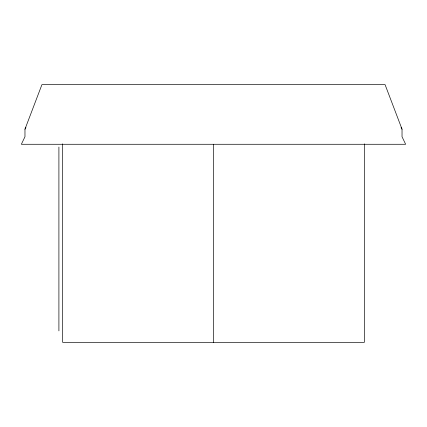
<?xml version="1.0" encoding="UTF-8"?>
<svg xmlns="http://www.w3.org/2000/svg" width="427" height="427" viewBox="0 0 427 427"><rect width="100%" height="100%" fill="white"/><g stroke="black" fill="none" stroke-linecap="round" stroke-linejoin="round"><path stroke-width="0.64" d="M24.969 129.194L41.937 84.626L385.063 84.626L402.031 129.194L402.031 136.736L405.65 144.278L21.35 144.278L24.969 136.736L24.969 129.194L25.93 127.449M401.07 127.449L402.031 129.194M364.322 143.872L364.322 342.374L62.678 342.374L62.678 143.872M213.5 144.326L213.5 342.374M58.905 147.059L58.905 330.872"/></g></svg>
